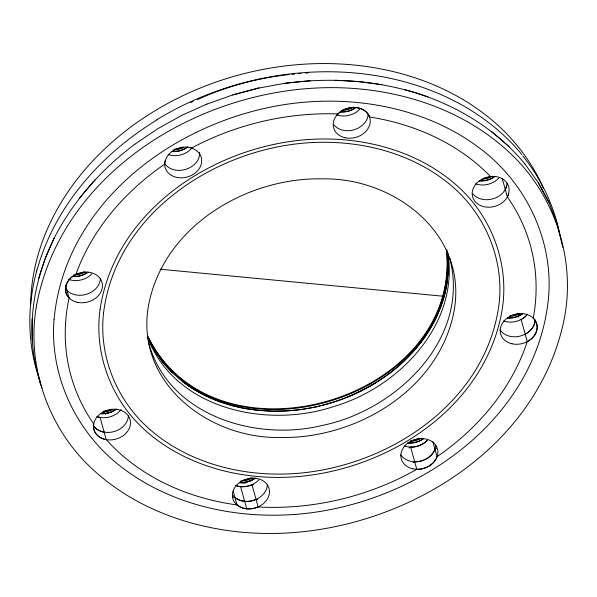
<?xml version="1.0" encoding="UTF-8"?>
<svg xmlns="http://www.w3.org/2000/svg" width="597" height="597" viewBox="0 0 597 597"><rect width="100%" height="100%" fill="white"/><g stroke="black" fill="none" stroke-linecap="round" stroke-linejoin="round"><path stroke-width="0.9" d="M448.108 272.545L446.81 284.642L444.28 296.246L440.549 307.813M446.795 249.621C449.451 265.15 448.265 281.127 444.302 296.321M36.701 270.851L37.365 268.463M38.738 278.277L45.223 258.471L54.058 238.375M444.258 296.172C439.534 312.992 431.31 328.656 420.878 342.633M54.081 238.382C35.26 276.202 27.253 319.768 34.842 361.573M440.526 307.739L435.429 319.477L428.877 331.141M54.036 238.39C73.035 201.099 101.512 169.25 134.87 144.19M388.662 374.132C404.408 362.2 418.258 347.715 428.84 330.992M420.84 342.484C392.028 379.431 347.932 403.072 301.739 409.355M79.207 198.473L95.483 179.294M388.617 373.983C367.259 389.684 342.641 400.729 316.806 406.624M134.825 144.22L157.489 128.892L181.622 115.452L206.86 104.079M156.996 119.893L155.272 120.952A273.478 219.994 -15.8 0 0 37.492 268.478M375.55 382.938L361.588 390.744L346.984 397.341M190.734 102.512L193.264 101.408M197.48 99.572C226.435 86.364 257.606 78.065 289.209 74.528M206.823 104.124L232.793 94.901L258.994 87.96L232.763 94.945M258.964 88.013L285.045 83.267L310.582 80.722M316.85 406.781L301.783 409.505L287.015 410.99L272.71 411.214M301.761 409.43C283.142 411.766 264.21 411.736 245.688 408.564M285.015 83.319C332.91 76.797 382.401 80.58 428.027 96.968M291.948 74.289L294.687 74.058M298.336 73.737L301.067 73.506M305.634 73.11L308.365 72.871M335.253 80.259L358.849 81.595L381.961 84.677M259.068 410.445L272.732 411.288M160.115 269.21L444.817 296.388M259.091 410.52L245.71 408.639L232.293 405.617L219.054 401.468M245.733 408.714C222.987 404.535 200.943 395.721 182.533 381.573M405.139 89.751C451.153 102.117 494.503 126.907 524.957 164.011M219.077 401.542L206.196 396.072L193.95 389.423M193.988 389.572L182.578 381.722L172.167 372.588M491.234 131.273L509.166 146.765M172.19 372.662L163.048 362.58L155.332 351.715M172.212 372.737L163.093 362.73L155.354 351.79M524.935 163.966L538.322 182.742L549.076 202.644L557.113 223.39M538.3 182.697L549.068 202.622M148.504 337.924C217.36 472.533 461.474 399.93 446.489 250.031M149.123 340.163L155.369 351.864M40.103 382.774L42.141 387.99M147.72 336.089C213.927 474.481 463.078 401.296 446.593 249.897M147.802 336.73L149.168 340.312M147.631 337.439C174.914 409.288 266.277 428.668 333.111 406.751C398.333 387.878 459.518 324.858 447.832 252.889M502.181 178.316L507.316 196.831A241.457 193.846 -15.5 0 1 533.263 318.149A18.903 15.179 -15.5 0 1 527.3 341.611M527.278 341.671L521.129 319.485A18.91 15.179 -15.5 0 0 527.352 314.47M369.043 115.318L369.498 116.982A237.352 190.547 -15.5 0 1 490.465 176.533A18.537 14.88 -15.5 0 1 494.853 176.481M432.937 441.825L437.049 456.66A18.768 15.067 -15.5 0 1 416.788 469.361M236.061 485.682A18.582 14.918 -15.5 0 0 240.598 486.652L246.755 508.845M233.218 491.361L236.972 504.898A18.582 14.918 -15.5 0 0 258.128 506.913L251.979 484.727A18.582 14.918 -15.5 0 1 240.598 486.652M65.707 285.851L69.058 297.925A18.91 15.179 -15.5 0 1 75.782 274.53M557.083 223.36L562.732 247.292M34.805 361.543L40.133 382.804M449.631 257.911C471.205 338.738 396.072 410.609 322.037 425.482C255.128 441.929 167.138 415.005 148.414 341.708M32.134 318.999L32.231 340.193M448.078 260.247L448.131 272.62M30.656 304.246A266.896 214.263 -15.5 0 1 252.412 71.618A266.896 214.263 -15.5 0 1 543.427 188.361M245.21 483.189A246.777 198.114 -15.5 0 1 239.74 482.727M519.405 313.723A237.352 190.547 -15.5 0 1 518.196 317.216M105.617 414.281A237.352 190.547 -15.5 0 1 103.042 411.602M368.177 114.266A18.768 15.067 -15.5 0 1 354.446 129.676A18.768 15.067 -15.5 0 1 333.992 124.997M199.622 152.414A18.768 15.067 -15.5 0 1 186.786 169.018A18.768 15.067 -15.5 0 1 165.466 164.638M100.378 278.844A18.761 15.067 -15.5 0 1 85.714 294.515A18.761 15.067 -15.5 0 1 65.274 288.284M128.407 415.967A18.768 15.067 -15.5 0 1 113.751 431.646A18.768 15.067 -15.5 0 1 93.296 425.415A18.768 15.067 -15.5 0 0 104.184 432.235M267.359 484.928A18.768 15.067 -15.5 0 1 253.628 500.323A18.768 15.067 -15.5 0 1 233.188 495.659M256.053 499.435A18.582 14.918 -15.5 0 1 234.867 497.405M435.832 445.317A18.768 15.067 -15.5 0 1 421.169 460.988A18.768 15.067 -15.5 0 1 400.721 454.757M535.143 320.35A18.761 15.067 -15.5 0 1 520.487 336.014A18.761 15.067 -15.5 0 1 500.04 329.783M525.211 334.193A18.91 15.179 -15.5 0 0 534.606 323.171A18.903 15.179 -15.5 0 0 535.084 319.999M506.711 186.055A18.768 15.067 -15.5 0 1 491.749 199.122A18.768 15.067 -15.5 0 1 472.951 193.95M507.01 183.227A18.768 15.067 -15.5 0 1 506.532 186.04M506.584 186.04A19 15.253 -15.5 0 1 505.241 189.346M359.678 109.251A18.768 15.067 -15.5 0 1 336.656 114.885M192.316 147.519A18.768 15.067 -15.5 0 1 168.153 154.533M91.878 273.822A18.761 15.067 -15.5 0 1 68.871 279.456M121.049 409.632A18.768 15.067 -15.5 0 1 96.893 416.579M258.859 479.913A18.768 15.067 -15.5 0 1 235.845 485.54M427.333 440.302A18.768 15.067 -15.5 0 1 404.318 445.929M526.644 315.335A18.761 15.067 -15.5 0 1 503.637 320.955M498.667 178.234A18.768 15.067 -15.5 0 1 475.593 183.861M66.976 290.448A18.91 15.179 -15.5 0 1 65.357 288.396M234.882 497.458A237.39 190.585 -15.5 0 1 233.061 497.204M413.124 462.69A237.39 190.585 -15.5 0 0 414.691 461.809A18.768 15.067 -15.5 0 0 434.937 449.168M257.74 499.57A237.39 190.585 -15.5 0 1 256.046 499.48M436.422 448.22A241.509 193.891 -15.5 0 1 435.004 449.205M409.049 447.981A237.39 190.585 -15.5 0 0 410.609 447.101L416.788 469.324A237.39 190.585 -15.5 0 1 258.12 506.965M253.658 484.861A237.39 190.585 -15.5 0 1 251.971 484.771M427.019 440.564A18.768 15.067 -15.5 0 1 410.632 447.168M156.839 119.698A268.934 216.793 -15.8 0 1 521.868 154.578M522.845 155.966A273.478 220.286 -15.6 0 1 559.829 234.778M40.805 383.453A273.553 220.054 -15.7 0 1 36.73 270.851M97.259 416.796A18.768 15.067 -15.5 0 0 100.109 417.527L106.273 439.683A18.768 15.067 -15.5 0 1 93.796 423.885M337.992 113.982A18.664 14.985 -15.5 0 1 355.969 107.52A18.664 14.985 -15.5 0 1 369.603 116.997M187.398 147.243A18.768 15.067 -15.5 0 1 201.249 164.265A18.768 15.067 -15.5 0 1 179.003 177.757A18.768 15.067 -15.5 0 1 165.16 160.735M191.555 147.974A18.537 14.88 -15.5 0 0 187.428 147.138A18.768 15.067 -15.5 0 0 165.339 160.75A19 15.253 -15.5 0 0 164.809 164.138M508.786 193.54A18.768 15.067 -15.5 0 1 486.615 207.122A18.768 15.067 -15.5 0 1 472.652 190.174A18.768 15.067 -15.5 0 1 494.823 176.585M494.868 176.436A18.768 15.067 -15.5 0 1 508.607 193.518M508.659 193.525A19 15.253 -15.5 0 1 507.316 196.831M191.57 147.996A237.352 190.547 -15.5 0 1 337.992 113.937M75.849 274.486A241.457 193.846 -15.5 0 1 164.779 164.108M93.714 423.907A241.509 193.891 -15.5 0 1 69.11 297.933M236.957 504.943A237.39 190.585 -15.5 0 1 106.311 439.653M527.233 341.663A241.509 193.891 -15.5 0 1 437.079 456.683M88.028 272.247A18.768 15.067 -15.5 0 1 72.535 276.508M423.474 438.72A18.768 15.067 -15.5 0 1 407.982 442.981M116.049 409.37A18.768 15.067 -15.5 0 1 100.557 413.631M187.339 147.272A18.768 15.067 -15.5 0 1 171.846 151.534M355.812 107.669A18.768 15.067 -15.5 0 1 340.32 111.93M494.764 176.622A18.768 15.067 -15.5 0 1 479.272 180.884M522.763 313.671A18.768 15.067 -15.5 0 1 507.271 317.932A18.768 15.067 -15.5 0 0 522.748 313.597M255.001 478.331A18.768 15.067 -15.5 0 1 239.509 482.585M423.452 438.646A18.768 15.067 -15.5 0 1 407.96 442.907M116.027 409.296A18.768 15.067 -15.5 0 1 100.535 413.557A18.768 15.067 -15.5 0 0 116.012 409.221M355.775 107.52A18.768 15.067 -15.5 0 1 340.283 111.781M494.719 176.473A18.768 15.067 -15.5 0 1 479.227 180.734M254.979 478.257A18.768 15.067 -15.5 0 1 239.487 482.51M87.983 272.098A18.768 15.067 -15.5 0 1 72.491 276.359M187.294 147.123A18.768 15.067 -15.5 0 1 171.802 151.384M254.956 478.182A18.768 15.067 -15.5 0 1 239.464 482.436M85.446 271.971A18.768 15.067 -15.5 0 1 73.7 274.956M420.892 438.444A18.768 15.067 -15.5 0 1 410.855 441.392M112.34 409.691A18.768 15.067 -15.5 0 1 103.43 412.049M183.63 147.593A18.768 15.067 -15.5 0 1 173.018 149.981M353.782 107.072A18.768 15.067 -15.5 0 1 341.491 110.37M492.182 176.346A18.768 15.067 -15.5 0 1 482.137 179.294M519.077 314.067A18.768 15.067 -15.5 0 1 510.166 316.425M252.419 478.055A18.768 15.067 -15.5 0 1 240.673 481.033M84.11 271.822A18.768 15.067 -15.5 0 1 76.953 274.001M418.982 438.564A18.768 15.067 -15.5 0 1 410.646 440.646M111.557 409.221A18.768 15.067 -15.5 0 1 103.221 411.296M182.846 147.123A18.768 15.067 -15.5 0 1 174.511 149.198M350.148 108.012A18.768 15.067 -15.5 0 1 342.984 109.594M490.271 176.466A18.768 15.067 -15.5 0 1 483.689 178.376M518.293 313.597A18.768 15.067 -15.5 0 1 509.957 315.679M251.083 477.898A18.768 15.067 -15.5 0 1 243.927 480.085M54.029 319.753C49.476 375.632 75.879 431.437 119.766 465.727C166.578 502.532 227.517 517.577 286.359 514.913C406.953 509.823 536.949 424.594 548.628 296.612C553.18 240.74 526.778 184.936 482.891 150.638C436.079 113.833 375.14 98.796 316.298 101.453C195.704 106.55 65.707 191.779 54.029 319.753M103.58 312.664C98.401 357.2 117.721 402.691 151.989 431.273C188.353 461.794 236.673 475.048 283.612 474.048C380.744 472.175 486.204 405.96 499.077 303.709C504.256 259.165 484.936 213.674 450.668 185.1C414.303 154.571 365.983 141.325 319.044 142.317C221.912 144.19 116.452 210.413 103.58 312.664M100.065 309.365C94.057 352.409 110.281 397.162 141.683 427.056C178.19 461.891 229.435 477.63 279.209 477.399C378.662 477.085 486.913 411.02 502.584 307.022C508.599 263.978 492.368 219.226 460.974 189.331C424.467 154.496 373.215 138.758 323.44 138.989C223.987 139.302 115.743 205.361 100.065 309.365M36.477 305.768C26.283 364.192 47.26 426.086 90.125 466.921C136.355 511.204 200.808 532.226 264.016 533.434C395.49 536.016 539.792 451.675 564.889 315.365C575.083 256.941 554.098 195.047 511.241 154.213C465.003 109.93 400.557 88.908 337.342 87.699C205.868 85.117 61.566 169.451 36.477 305.768M148.534 305.433C134.616 382.587 208.637 438.855 279.993 437.482C356.372 439.191 439.362 389.632 454.093 310.903C468.018 233.755 393.998 177.488 322.634 178.861C246.262 177.152 163.272 226.711 148.534 305.433M345.044 137.72A18.768 15.067 -15.5 0 0 370.043 118.796A18.768 15.067 -15.5 0 0 340.118 112.057A18.768 15.067 -15.5 0 0 345.044 137.72M77.252 302.291A18.761 15.067 -15.5 0 0 102.244 283.374A18.761 15.067 -15.5 0 0 72.334 276.635A18.761 15.067 -15.5 0 0 77.252 302.291M105.281 439.422A18.768 15.067 -15.5 0 0 130.28 420.504A18.768 15.067 -15.5 0 0 100.363 413.758A18.768 15.067 -15.5 0 0 105.281 439.422M244.225 508.375A18.768 15.067 -15.5 0 0 269.232 489.458A18.768 15.067 -15.5 0 0 239.307 482.704A18.768 15.067 -15.5 0 0 244.225 508.375M412.699 468.764A18.768 15.067 -15.5 0 0 437.705 449.847A18.768 15.067 -15.5 0 0 407.781 443.108A18.768 15.067 -15.5 0 0 412.699 468.764M512.025 343.79A18.761 15.067 -15.5 0 0 537.016 324.88A18.761 15.067 -15.5 0 0 507.099 318.141A18.761 15.067 -15.5 0 0 512.025 343.79"/></g></svg>
